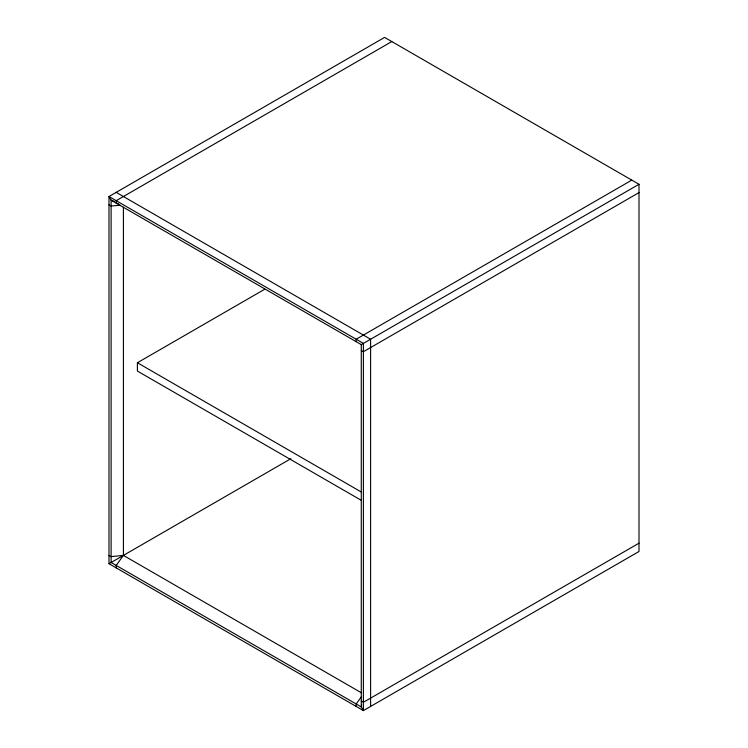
<?xml version="1.0" encoding="UTF-8"?>
<svg xmlns="http://www.w3.org/2000/svg" width="748" height="748" viewBox="0 0 748 748"><rect width="100%" height="100%" fill="white"/><g stroke="black" fill="none" stroke-linecap="round" stroke-linejoin="round"><path stroke-width="1.12" d="M361.63 704.766L361.284 706.925L363.397 710.6L639.007 551.482L639.007 184.279L384.603 37.4L108.993 196.518L108.993 563.721L363.397 710.6L363.397 343.397L108.993 196.518L111.115 200.193L111.115 562.496L361.284 706.925L361.284 344.622L639.007 184.279M361.434 696.687L356.188 703.99L356.188 706.439M391.812 41.561L116.202 200.679L116.202 203.129L118.259 203.615M361.256 500.3L137.408 371.064L137.408 362.743L264.783 289.196M631.798 180.118L356.188 339.237L356.188 341.686M639.007 192.601L363.397 351.719L361.284 350.494M108.993 563.721L290.907 458.692M639.007 543.16L363.397 702.279L361.284 701.054M120.054 205.176L111.115 206.065L108.993 204.84M114.192 201.352L111.115 200.193L361.284 344.622M116.202 192.358L370.606 339.237L370.606 706.439M137.408 362.743L361.256 491.978M361.387 692.788L123.411 555.399L111.115 556.624L108.993 555.399M123.411 207.177L123.411 555.399L116.202 565.432L116.202 567.882"/></g></svg>
